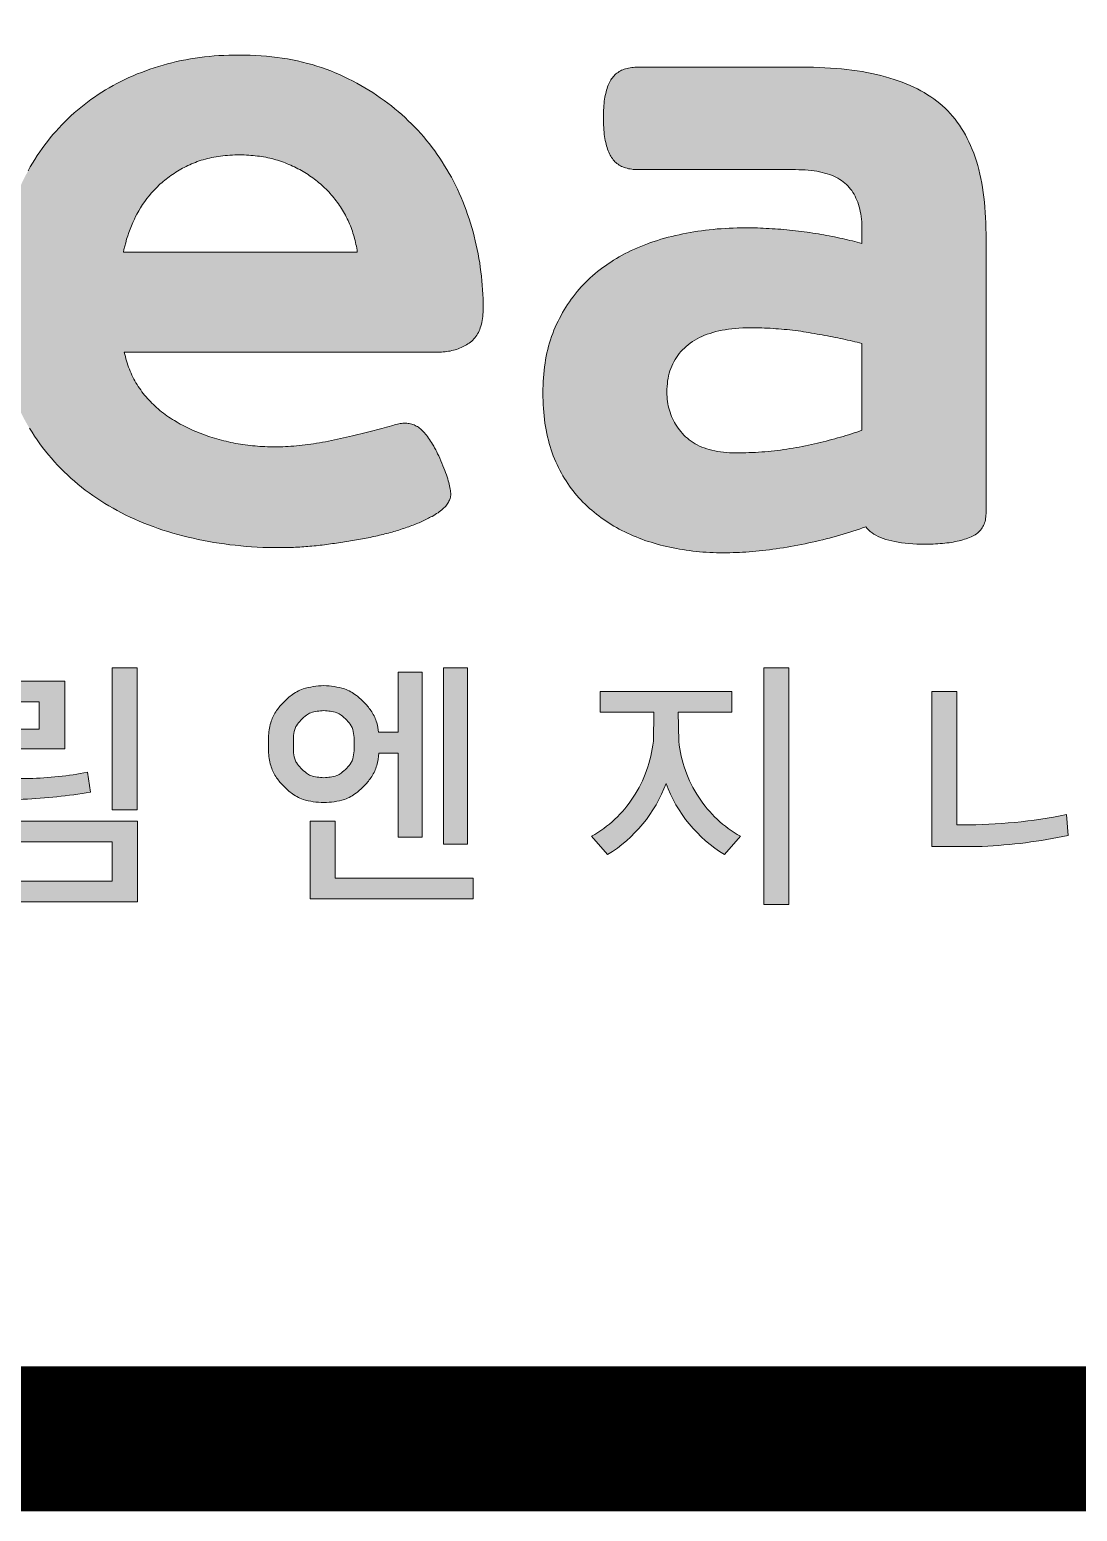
# Model space of a CAD drawing. Header units: millimetres. Extents: x 10297564 to 11610295, y -9287743 to -8409454.
# Drawn here: x 10618156 to 10621056, y -8955588 to -8951489 of the extents above; entities that cross this region are included whole.
import ezdxf

# ---------------------------------------------------------------- set-up
doc = ezdxf.new("R2010")
doc.units = ezdxf.units.MM
doc.header["$LTSCALE"] = 100
doc.layers.add('_도곽_마크', color=7, linetype='Continuous')
doc.layers.add('BOX', color=7, linetype='Continuous')
doc.layers.add('TITLE', color=7, linetype='Continuous', lineweight=0)

# ---------------------------------------------------------------- blocks, each defined once
blk = doc.blocks.new('DREAM_CI')
at = {"linetype": 'ByBlock', "true_color": 0x122a88}
h = blk.add_hatch(color=166, dxfattribs=at)
h.paths.add_polyline_path([(68.225, -6.115), (68.167, -6.134), (68.109, -6.153), (68.052, -6.173), (67.995, -6.195), (67.939, -6.217), (67.883, -6.241), (67.829, -6.265), (67.775, -6.29), (67.721, -6.316), (67.669, -6.343), (67.617, -6.371), (67.566, -6.4), (67.516, -6.43), (67.466, -6.461), (67.418, -6.492), (67.37, -6.524), (67.322, -6.558), (67.276, -6.592), (67.23, -6.627), (67.185, -6.663), (67.141, -6.7), (67.098, -6.737), (67.055, -6.776), (67.013, -6.815), (66.972, -6.856), (66.931, -6.897), (66.892, -6.939), (66.853, -6.982), (66.815, -7.026), (66.778, -7.07), (66.742, -7.116), (66.706, -7.162), (66.672, -7.209), (66.638, -7.257), (66.605, -7.306), (66.573, -7.356), (66.542, -7.406), (66.512, -7.457), (66.483, -7.51), (66.454, -7.563), (66.427, -7.617), (66.4, -7.671), (66.374, -7.727), (66.349, -7.783), (66.325, -7.841), (66.302, -7.899), (66.279, -7.958), (66.258, -8.017), (66.238, -8.077), (66.219, -8.138), (66.201, -8.199), (66.184, -8.261), (66.168, -8.324), (66.153, -8.387), (66.14, -8.451), (66.127, -8.515), (66.116, -8.58), (66.106, -8.646), (66.096, -8.712), (66.088, -8.779), (66.081, -8.847), (66.075, -8.915), (66.07, -8.984), (66.066, -9.053), (66.064, -9.124), (66.062, -9.194), (66.062, -9.266), (66.062, -9.34), (66.064, -9.414), (66.067, -9.487), (66.072, -9.56), (66.078, -9.631), (66.085, -9.702), (66.094, -9.771), (66.104, -9.84), (66.115, -9.908), (66.127, -9.976), (66.141, -10.042), (66.156, -10.108), (66.173, -10.173), (66.19, -10.237), (66.209, -10.3), (66.23, -10.363), (66.252, -10.424), (66.275, -10.485), (66.299, -10.545), (66.325, -10.604), (66.352, -10.663), (66.38, -10.72), (66.409, -10.777), (66.439, -10.833), (66.47, -10.888), (66.502, -10.942), (66.536, -10.995), (66.569, -11.047), (66.604, -11.098), (66.64, -11.149), (66.677, -11.198), (66.715, -11.247), (66.754, -11.295), (66.794, -11.342), (66.835, -11.388), (66.877, -11.434), (66.919, -11.478), (66.963, -11.522), (67.008, -11.565), (67.053, -11.607), (67.1, -11.648), (67.148, -11.688), (67.196, -11.727), (67.246, -11.766), (67.296, -11.803), (67.347, -11.84), (67.399, -11.875), (67.452, -11.91), (67.506, -11.944), (67.56, -11.977), (67.616, -12.008), (67.672, -12.039), (67.729, -12.069), (67.787, -12.099), (67.846, -12.127), (67.906, -12.154), (67.966, -12.181), (68.028, -12.206), (68.09, -12.23), (68.153, -12.254), (68.217, -12.277), (68.282, -12.299), (68.348, -12.319), (68.414, -12.339), (68.481, -12.358), (68.549, -12.376), (68.617, -12.393), (68.685, -12.409), (68.754, -12.424), (68.823, -12.438), (68.893, -12.452), (68.963, -12.464), (69.033, -12.475), (69.104, -12.485), (69.176, -12.495), (69.248, -12.503), (69.32, -12.51), (69.393, -12.517), (69.466, -12.522), (69.54, -12.526), (69.614, -12.53), (69.689, -12.532), (69.764, -12.534), (69.839, -12.534), (69.866, -12.534), (69.892, -12.534), (69.919, -12.534), (69.946, -12.533), (69.972, -12.532), (69.999, -12.531), (70.026, -12.53), (70.053, -12.529), (70.08, -12.528), (70.107, -12.526), (70.134, -12.524), (70.161, -12.523), (70.188, -12.521), (70.216, -12.518), (70.243, -12.516), (70.271, -12.514), (70.298, -12.511), (70.326, -12.508), (70.353, -12.505), (70.381, -12.502), (70.409, -12.499), (70.436, -12.496), (70.464, -12.492), (70.491, -12.489), (70.518, -12.485), (70.546, -12.481), (70.573, -12.478), (70.6, -12.474), (70.627, -12.47), (70.654, -12.466), (70.681, -12.462), (70.707, -12.458), (70.734, -12.453), (70.761, -12.449), (70.787, -12.445), (70.814, -12.44), (70.84, -12.436), (70.866, -12.431), (70.892, -12.427), (70.918, -12.422), (70.944, -12.417), (70.97, -12.412), (70.996, -12.407), (71.022, -12.402), (71.047, -12.397), (71.073, -12.392), (71.098, -12.386), (71.123, -12.381), (71.147, -12.375), (71.172, -12.369), (71.196, -12.363), (71.22, -12.357), (71.244, -12.351), (71.268, -12.345), (71.292, -12.339), (71.315, -12.332), (71.339, -12.326), (71.362, -12.319), (71.385, -12.313), (71.408, -12.306), (71.43, -12.299), (71.453, -12.292), (71.475, -12.285), (71.498, -12.278), (71.519, -12.27), (71.541, -12.263), (71.562, -12.255), (71.583, -12.248), (71.603, -12.24), (71.623, -12.233), (71.643, -12.225), (71.663, -12.217), (71.682, -12.209), (71.701, -12.201), (71.72, -12.193), (71.738, -12.185), (71.756, -12.176), (71.774, -12.168), (71.791, -12.16), (71.808, -12.151), (71.825, -12.143), (71.841, -12.134), (71.858, -12.125), (71.873, -12.117), (71.895, -12.104), (71.915, -12.092), (71.934, -12.08), (71.953, -12.068), (71.97, -12.055), (71.986, -12.043), (72.002, -12.03), (72.017, -12.018), (72.03, -12.005), (72.043, -11.993), (72.055, -11.98), (72.065, -11.967), (72.075, -11.954), (72.084, -11.942), (72.092, -11.929), (72.099, -11.916), (72.105, -11.903), (72.11, -11.89), (72.115, -11.877), (72.118, -11.863), (72.12, -11.85), (72.122, -11.836), (72.122, -11.822), (72.122, -11.806), (72.121, -11.789), (72.119, -11.771), (72.116, -11.752), (72.112, -11.732), (72.108, -11.71), (72.103, -11.688), (72.097, -11.665), (72.09, -11.641), (72.082, -11.616), (72.073, -11.589), (72.064, -11.562), (72.054, -11.533), (72.043, -11.504), (72.031, -11.473), (72.018, -11.442), (72.004, -11.409), (71.99, -11.375), (71.975, -11.341), (71.962, -11.311), (71.948, -11.283), (71.935, -11.256), (71.922, -11.229), (71.908, -11.204), (71.895, -11.179), (71.881, -11.156), (71.868, -11.133), (71.854, -11.112), (71.841, -11.091), (71.827, -11.072), (71.814, -11.053), (71.8, -11.035), (71.787, -11.019), (71.773, -11.003), (71.759, -10.988), (71.746, -10.974), (71.732, -10.962), (71.718, -10.95), (71.704, -10.939), (71.691, -10.929), (71.677, -10.92), (71.662, -10.912), (71.648, -10.905), (71.633, -10.898), (71.617, -10.893), (71.602, -10.888), (71.586, -10.884), (71.57, -10.88), (71.553, -10.878), (71.536, -10.876), (71.519, -10.875), (71.502, -10.875), (71.484, -10.876), (71.466, -10.878), (71.447, -10.88), (71.429, -10.883), (71.41, -10.887), (71.39, -10.892), (71.371, -10.898), (71.351, -10.904), (71.325, -10.913), (71.186, -10.951), (71.049, -10.986), (70.905, -11.022), (70.772, -11.053), (70.581, -11.095), (70.43, -11.126), (70.273, -11.152), (70.12, -11.171), (69.972, -11.184), (69.829, -11.19), (69.692, -11.189), (69.56, -11.182), (69.429, -11.17), (69.3, -11.152), (69.172, -11.128), (69.047, -11.098), (68.925, -11.062), (68.806, -11.021), (68.692, -10.974), (68.567, -10.915), (68.431, -10.839), (68.31, -10.759), (68.197, -10.667), (68.094, -10.566), (67.999, -10.453), (67.92, -10.336), (67.854, -10.209), (67.803, -10.072), (67.766, -9.926), (71.95, -9.926), (71.975, -9.926), (71.999, -9.925), (72.023, -9.924), (72.047, -9.922), (72.07, -9.919), (72.093, -9.915), (72.116, -9.912), (72.138, -9.907), (72.159, -9.902), (72.18, -9.896), (72.201, -9.89), (72.221, -9.883), (72.241, -9.875), (72.261, -9.867), (72.28, -9.858), (72.299, -9.849), (72.317, -9.839), (72.335, -9.829), (72.352, -9.817), (72.369, -9.806), (72.386, -9.793), (72.402, -9.78), (72.417, -9.766), (72.431, -9.751), (72.444, -9.736), (72.457, -9.719), (72.469, -9.702), (72.48, -9.683), (72.491, -9.664), (72.5, -9.644), (72.509, -9.623), (72.517, -9.601), (72.524, -9.579), (72.531, -9.555), (72.537, -9.531), (72.542, -9.505), (72.546, -9.479), (72.549, -9.452), (72.552, -9.424), (72.554, -9.395), (72.555, -9.366), (72.555, -9.335), (72.555, -9.275), (72.554, -9.214), (72.551, -9.154), (72.548, -9.094), (72.544, -9.034), (72.539, -8.974), (72.532, -8.914), (72.525, -8.854), (72.517, -8.794), (72.509, -8.735), (72.499, -8.676), (72.488, -8.616), (72.476, -8.557), (72.463, -8.498), (72.45, -8.44), (72.435, -8.381), (72.42, -8.322), (72.403, -8.264), (72.386, -8.206), (72.367, -8.148), (72.348, -8.09), (72.327, -8.032), (72.306, -7.975), (72.284, -7.919), (72.261, -7.863), (72.237, -7.808), (72.212, -7.753), (72.185, -7.699), (72.159, -7.646), (72.131, -7.594), (72.102, -7.542), (72.072, -7.49), (72.041, -7.44), (72.01, -7.39), (71.977, -7.34), (71.943, -7.291), (71.909, -7.243), (71.873, -7.196), (71.837, -7.149), (71.8, -7.103), (71.762, -7.057), (71.722, -7.012), (71.682, -6.968), (71.641, -6.924), (71.599, -6.882), (71.556, -6.84), (71.513, -6.799), (71.468, -6.759), (71.423, -6.719), (71.377, -6.681), (71.33, -6.643), (71.282, -6.606), (71.233, -6.57), (71.183, -6.535), (71.133, -6.5), (71.082, -6.466), (71.029, -6.434), (70.976, -6.402), (70.923, -6.37), (70.868, -6.34), (70.812, -6.31), (70.756, -6.281), (70.699, -6.253), (70.64, -6.226), (70.581, -6.201), (70.521, -6.176), (70.461, -6.153), (70.399, -6.132), (70.336, -6.111), (70.273, -6.092), (70.209, -6.075), (70.144, -6.058), (70.078, -6.043), (70.011, -6.029), (69.943, -6.017), (69.875, -6.006), (69.806, -5.996), (69.735, -5.987), (69.664, -5.98), (69.592, -5.974), (69.519, -5.97), (69.446, -5.966), (69.371, -5.964), (69.296, -5.964), (69.229, -5.964), (69.162, -5.966), (69.096, -5.969), (69.03, -5.972), (68.965, -5.977), (68.901, -5.983), (68.837, -5.99), (68.773, -5.997), (68.71, -6.006), (68.648, -6.016), (68.586, -6.027), (68.525, -6.039), (68.464, -6.052), (68.403, -6.067), (68.343, -6.082), (68.284, -6.098)])
h.paths.add_polyline_path([(67.784, -8.467), (67.827, -8.331), (67.881, -8.196), (67.939, -8.076), (68.009, -7.958), (68.097, -7.839), (68.192, -7.736), (68.285, -7.649), (68.387, -7.57), (68.497, -7.5), (68.614, -7.438), (68.742, -7.384), (68.875, -7.343), (69.006, -7.318), (69.128, -7.303), (69.258, -7.296), (69.399, -7.297), (69.543, -7.309), (69.681, -7.333), (69.814, -7.367), (69.939, -7.412), (70.061, -7.468), (70.176, -7.531), (70.283, -7.602), (70.385, -7.683), (70.478, -7.77), (70.562, -7.866), (70.638, -7.968), (70.707, -8.079), (70.764, -8.193), (70.811, -8.313), (70.847, -8.438), (70.878, -8.594), (67.753, -8.594)], flags=16)
h = blk.add_hatch(color=166, dxfattribs=at)
h.paths.add_polyline_path([(77.61, -8.478), (77.579, -8.469), (77.547, -8.46), (77.515, -8.452), (77.482, -8.444), (77.449, -8.436), (77.416, -8.428), (77.383, -8.42), (77.349, -8.412), (77.315, -8.405), (77.28, -8.397), (77.245, -8.39), (77.21, -8.383), (77.174, -8.377), (77.138, -8.37), (77.102, -8.363), (77.065, -8.357), (77.028, -8.351), (76.991, -8.345), (76.954, -8.339), (76.916, -8.333), (76.878, -8.328), (76.839, -8.322), (76.8, -8.317), (76.762, -8.312), (76.723, -8.307), (76.684, -8.303), (76.645, -8.299), (76.606, -8.295), (76.567, -8.292), (76.528, -8.288), (76.489, -8.285), (76.45, -8.282), (76.411, -8.28), (76.372, -8.278), (76.332, -8.276), (76.293, -8.274), (76.254, -8.272), (76.214, -8.271), (76.175, -8.27), (76.135, -8.27), (76.095, -8.269), (76.056, -8.269), (76.001, -8.269), (75.946, -8.27), (75.891, -8.272), (75.837, -8.274), (75.784, -8.277), (75.731, -8.28), (75.678, -8.284), (75.625, -8.289), (75.573, -8.295), (75.521, -8.301), (75.47, -8.307), (75.419, -8.314), (75.368, -8.322), (75.318, -8.331), (75.268, -8.34), (75.218, -8.35), (75.169, -8.36), (75.12, -8.371), (75.071, -8.383), (75.023, -8.395), (74.975, -8.408), (74.928, -8.422), (74.882, -8.436), (74.836, -8.451), (74.79, -8.466), (74.746, -8.482), (74.702, -8.499), (74.658, -8.517), (74.615, -8.535), (74.573, -8.553), (74.532, -8.572), (74.491, -8.592), (74.451, -8.613), (74.411, -8.634), (74.372, -8.656), (74.333, -8.678), (74.296, -8.701), (74.259, -8.725), (74.222, -8.749), (74.186, -8.774), (74.151, -8.8), (74.116, -8.826), (74.082, -8.852), (74.049, -8.88), (74.016, -8.908), (73.985, -8.936), (73.954, -8.965), (73.923, -8.995), (73.894, -9.026), (73.865, -9.057), (73.836, -9.088), (73.809, -9.12), (73.782, -9.153), (73.756, -9.187), (73.731, -9.221), (73.706, -9.255), (73.682, -9.291), (73.659, -9.327), (73.637, -9.363), (73.615, -9.4), (73.594, -9.438), (73.573, -9.476), (73.554, -9.515), (73.535, -9.554), (73.517, -9.594), (73.5, -9.635), (73.484, -9.676), (73.469, -9.718), (73.455, -9.761), (73.442, -9.804), (73.429, -9.848), (73.418, -9.892), (73.407, -9.937), (73.398, -9.982), (73.389, -10.028), (73.381, -10.075), (73.375, -10.123), (73.369, -10.171), (73.364, -10.219), (73.36, -10.268), (73.356, -10.318), (73.354, -10.369), (73.353, -10.42), (73.352, -10.471), (73.353, -10.524), (73.354, -10.576), (73.356, -10.627), (73.359, -10.677), (73.363, -10.727), (73.368, -10.776), (73.373, -10.824), (73.38, -10.872), (73.387, -10.919), (73.395, -10.965), (73.404, -11.011), (73.414, -11.056), (73.425, -11.1), (73.436, -11.143), (73.449, -11.186), (73.462, -11.228), (73.476, -11.269), (73.491, -11.31), (73.507, -11.35), (73.524, -11.389), (73.541, -11.427), (73.56, -11.465), (73.579, -11.502), (73.599, -11.539), (73.619, -11.575), (73.64, -11.61), (73.662, -11.644), (73.684, -11.678), (73.707, -11.712), (73.731, -11.744), (73.755, -11.776), (73.78, -11.808), (73.806, -11.839), (73.832, -11.869), (73.859, -11.898), (73.887, -11.927), (73.915, -11.955), (73.944, -11.983), (73.973, -12.01), (74.004, -12.036), (74.035, -12.062), (74.066, -12.087), (74.098, -12.112), (74.131, -12.136), (74.164, -12.159), (74.197, -12.182), (74.231, -12.204), (74.265, -12.226), (74.3, -12.247), (74.335, -12.267), (74.371, -12.287), (74.407, -12.306), (74.444, -12.324), (74.481, -12.342), (74.519, -12.359), (74.557, -12.376), (74.596, -12.392), (74.635, -12.407), (74.674, -12.422), (74.714, -12.437), (74.755, -12.45), (74.795, -12.463), (74.837, -12.476), (74.878, -12.488), (74.92, -12.499), (74.962, -12.51), (75.005, -12.52), (75.048, -12.529), (75.09, -12.538), (75.134, -12.546), (75.177, -12.554), (75.221, -12.561), (75.265, -12.568), (75.309, -12.574), (75.353, -12.58), (75.398, -12.584), (75.443, -12.589), (75.488, -12.593), (75.533, -12.596), (75.579, -12.598), (75.625, -12.6), (75.671, -12.602), (75.718, -12.603), (75.765, -12.603), (75.806, -12.603), (75.847, -12.602), (75.889, -12.601), (75.932, -12.599), (75.974, -12.598), (76.017, -12.595), (76.061, -12.593), (76.105, -12.589), (76.149, -12.586), (76.193, -12.582), (76.238, -12.577), (76.283, -12.573), (76.329, -12.567), (76.375, -12.562), (76.421, -12.556), (76.467, -12.549), (76.514, -12.542), (76.562, -12.535), (76.61, -12.527), (76.658, -12.519), (76.706, -12.51), (76.755, -12.501), (76.803, -12.492), (76.851, -12.482), (76.899, -12.472), (76.946, -12.462), (76.993, -12.452), (77.04, -12.441), (77.086, -12.43), (77.132, -12.418), (77.178, -12.406), (77.223, -12.394), (77.269, -12.382), (77.313, -12.369), (77.358, -12.356), (77.402, -12.343), (77.446, -12.329), (77.489, -12.315), (77.532, -12.301), (77.575, -12.286), (77.618, -12.271), (77.66, -12.256), (77.678, -12.277), (77.698, -12.298), (77.72, -12.317), (77.744, -12.336), (77.77, -12.353), (77.797, -12.369), (77.827, -12.385), (77.859, -12.399), (77.893, -12.412), (77.929, -12.424), (77.967, -12.435), (78.007, -12.445), (78.049, -12.454), (78.093, -12.462), (78.139, -12.469), (78.187, -12.475), (78.237, -12.479), (78.289, -12.483), (78.343, -12.486), (78.399, -12.487), (78.457, -12.488), (78.491, -12.488), (78.525, -12.487), (78.558, -12.486), (78.591, -12.485), (78.623, -12.483), (78.654, -12.481), (78.685, -12.478), (78.715, -12.475), (78.744, -12.472), (78.772, -12.468), (78.8, -12.464), (78.828, -12.459), (78.854, -12.454), (78.88, -12.449), (78.906, -12.443), (78.93, -12.437), (78.955, -12.43), (78.978, -12.423), (79.001, -12.416), (79.023, -12.408), (79.044, -12.4), (79.065, -12.392), (79.084, -12.382), (79.103, -12.372), (79.12, -12.362), (79.137, -12.351), (79.152, -12.339), (79.167, -12.326), (79.18, -12.313), (79.193, -12.299), (79.204, -12.285), (79.215, -12.269), (79.224, -12.254), (79.233, -12.237), (79.24, -12.22), (79.247, -12.202), (79.252, -12.184), (79.257, -12.164), (79.26, -12.145), (79.263, -12.124), (79.264, -12.103), (79.265, -12.081), (79.265, -8.351), (79.264, -8.277), (79.263, -8.204), (79.26, -8.133), (79.256, -8.063), (79.251, -7.994), (79.244, -7.927), (79.237, -7.861), (79.229, -7.796), (79.219, -7.733), (79.208, -7.671), (79.196, -7.61), (79.183, -7.551), (79.169, -7.493), (79.154, -7.436), (79.137, -7.381), (79.12, -7.327), (79.101, -7.274), (79.081, -7.223), (79.06, -7.172), (79.038, -7.124), (79.015, -7.076), (78.99, -7.03), (78.965, -6.985), (78.938, -6.942), (78.91, -6.9), (78.882, -6.859), (78.852, -6.819), (78.82, -6.781), (78.788, -6.744), (78.755, -6.709), (78.72, -6.675), (78.684, -6.642), (78.647, -6.61), (78.609, -6.579), (78.569, -6.549), (78.528, -6.521), (78.485, -6.493), (78.441, -6.466), (78.395, -6.44), (78.349, -6.416), (78.3, -6.392), (78.251, -6.369), (78.199, -6.348), (78.147, -6.327), (78.093, -6.307), (78.038, -6.289), (77.981, -6.271), (77.923, -6.254), (77.863, -6.239), (77.802, -6.224), (77.74, -6.21), (77.676, -6.198), (77.611, -6.186), (77.544, -6.176), (77.476, -6.166), (77.407, -6.158), (77.336, -6.15), (77.264, -6.143), (77.19, -6.138), (77.115, -6.133), (77.039, -6.13), (76.961, -6.127), (76.882, -6.126), (76.801, -6.125), (74.628, -6.125), (74.604, -6.126), (74.581, -6.127), (74.559, -6.129), (74.537, -6.131), (74.516, -6.134), (74.495, -6.138), (74.476, -6.143), (74.456, -6.148), (74.438, -6.154), (74.42, -6.161), (74.403, -6.168), (74.387, -6.176), (74.371, -6.185), (74.356, -6.195), (74.341, -6.205), (74.327, -6.216), (74.314, -6.228), (74.302, -6.24), (74.29, -6.253), (74.279, -6.267), (74.268, -6.282), (74.258, -6.297), (74.249, -6.313), (74.24, -6.331), (74.231, -6.349), (74.223, -6.368), (74.215, -6.388), (74.208, -6.409), (74.202, -6.431), (74.196, -6.453), (74.19, -6.477), (74.185, -6.502), (74.18, -6.527), (74.176, -6.554), (74.172, -6.581), (74.169, -6.609), (74.166, -6.638), (74.164, -6.669), (74.163, -6.7), (74.161, -6.731), (74.161, -6.764), (74.16, -6.798), (74.161, -6.833), (74.161, -6.867), (74.163, -6.9), (74.164, -6.932), (74.166, -6.963), (74.169, -6.993), (74.172, -7.022), (74.176, -7.05), (74.18, -7.077), (74.185, -7.103), (74.19, -7.129), (74.196, -7.153), (74.202, -7.177), (74.208, -7.199), (74.215, -7.221), (74.223, -7.242), (74.231, -7.261), (74.24, -7.28), (74.249, -7.298), (74.258, -7.315), (74.268, -7.331), (74.279, -7.346), (74.29, -7.36), (74.302, -7.374), (74.314, -7.387), (74.327, -7.399), (74.341, -7.41), (74.356, -7.421), (74.371, -7.431), (74.387, -7.44), (74.403, -7.449), (74.42, -7.456), (74.438, -7.463), (74.456, -7.47), (74.476, -7.475), (74.495, -7.48), (74.516, -7.484), (74.537, -7.487), (74.559, -7.49), (74.581, -7.492), (74.604, -7.493), (74.628, -7.493), (76.802, -7.493), (76.955, -7.505), (77.098, -7.532), (77.237, -7.578), (77.363, -7.652), (77.46, -7.748), (77.526, -7.857), (77.569, -7.97), (77.598, -8.099), (77.609, -8.226), (77.61, -8.304)])
h.paths.add_polyline_path([(76.965, -9.677), (77.098, -9.7), (77.236, -9.727), (77.37, -9.755), (77.5, -9.784), (77.61, -9.81), (77.61, -10.97), (77.487, -11.011), (77.341, -11.056), (77.19, -11.097), (77.054, -11.131), (76.936, -11.158), (76.781, -11.191), (76.65, -11.214), (76.525, -11.232), (76.399, -11.247), (76.273, -11.258), (76.145, -11.266), (75.983, -11.271), (75.82, -11.269), (75.661, -11.25), (75.52, -11.213), (75.396, -11.159), (75.29, -11.088), (75.202, -11.001), (75.12, -10.891), (75.055, -10.759), (75.021, -10.63), (75.006, -10.507), (75.009, -10.364), (75.032, -10.224), (75.076, -10.097), (75.14, -9.984), (75.225, -9.883), (75.33, -9.795), (75.456, -9.723), (75.582, -9.675), (75.7, -9.642), (75.829, -9.619), (75.968, -9.605), (76.1, -9.601), (76.253, -9.603), (76.405, -9.609), (76.555, -9.62), (76.703, -9.636), (76.83, -9.654)], flags=16)
h = blk.add_hatch(color=256)
h.dxf.hatch_style = 1
h.paths.add_polyline_path([(67.94, -14.135), (67.605, -14.135), (67.605, -16.032), (67.94, -16.032)])
h = blk.add_hatch(color=256)
h.dxf.hatch_style = 1
h.paths.add_polyline_path([(71.068, -14.723, 0.040256), (70.976, -14.607, 0.034774), (70.863, -14.504, 0.081326), (70.705, -14.419, 0.065512), (70.428, -14.374, 0.065512), (70.152, -14.419, 0.081326), (69.994, -14.504, 0.034774), (69.88, -14.607, 0.040256), (69.788, -14.723, 0.083559), (69.721, -14.87, 0.066338), (69.692, -15.063), (69.692, -15.155), (69.692, -15.247, 0.066338), (69.721, -15.44, 0.083559), (69.788, -15.587, 0.040256), (69.88, -15.703, 0.034774), (69.994, -15.805, 0.081326), (70.152, -15.891, 0.065512), (70.428, -15.935, 0.065512), (70.705, -15.891, 0.081326), (70.863, -15.805, 0.034774), (70.976, -15.703, 0.040256), (71.068, -15.587, 0.083559), (71.135, -15.44, 0.057036), (71.164, -15.274), (71.423, -15.274), (71.423, -16.397), (71.743, -16.397), (71.743, -14.193), (71.423, -14.193), (71.423, -14.995), (71.16, -14.995, 0.043395), (71.135, -14.87, 0.083559)])
h.paths.add_polyline_path([(70.815, -14.959, -0.067219), (70.832, -15.066), (70.832, -15.155), (70.832, -15.243, -0.067219), (70.815, -15.351, -0.089662), (70.792, -15.401, -0.039654), (70.735, -15.474, -0.033329), (70.659, -15.542, -0.073129), (70.602, -15.574, -0.059607), (70.428, -15.602, -0.059607), (70.255, -15.574, -0.073129), (70.198, -15.542, -0.033329), (70.122, -15.474, -0.039654), (70.065, -15.401, -0.089662), (70.042, -15.351, -0.067219), (70.025, -15.243), (70.025, -15.155), (70.025, -15.066, -0.067219), (70.042, -14.959, -0.089662), (70.065, -14.909, -0.039654), (70.122, -14.836, -0.033329), (70.198, -14.767, -0.073129), (70.255, -14.736, -0.059607), (70.428, -14.708, -0.059607), (70.602, -14.736, -0.073129), (70.659, -14.767, -0.033329), (70.735, -14.836, -0.039654), (70.792, -14.909, -0.089662)], flags=16)
h = blk.add_hatch(color=256)
h.dxf.hatch_style = 1
h.paths.add_polyline_path([(72.348, -14.135), (72.028, -14.135), (72.028, -16.491), (72.348, -16.491)])
h = blk.add_hatch(color=256)
h.dxf.hatch_style = 1
h.paths.add_polyline_path([(76.636, -14.135), (76.3, -14.135), (76.3, -17.294), (76.636, -17.294)])
h = blk.add_hatch(color=256)
h.dxf.hatch_style = 1
h.paths.add_polyline_path([(66.971, -14.315), (65.499, -14.315), (65.499, -14.591), (66.631, -14.591), (66.631, -14.957), (65.499, -14.957), (65.499, -15.897), (66.419, -15.89, 0.029843), (67.314, -15.796), (67.276, -15.53, -0.040512), (66.498, -15.614), (65.839, -15.614), (65.839, -15.219), (66.971, -15.219)])
h = blk.add_hatch(color=256)
h.dxf.hatch_style = 1
h.paths.add_polyline_path([(75.873, -14.451), (74.117, -14.451), (74.117, -14.73), (74.832, -14.73), (74.826, -15.117, -0.119556), (74.558, -15.864, -0.121887), (74.003, -16.382), (74.215, -16.628, 0.167808), (74.995, -15.679, 0.167808), (75.775, -16.628), (75.987, -16.382, -0.121887), (75.432, -15.864, -0.119556), (75.164, -15.117), (75.158, -14.73), (75.873, -14.73)])
h = blk.add_hatch(color=256)
h.dxf.hatch_style = 1
h.paths.add_polyline_path([(78.877, -14.453), (78.541, -14.453), (78.541, -16.518), (79.216, -16.518, 0.042033), (80.362, -16.372), (80.338, -16.095, -0.050268), (78.954, -16.232), (78.877, -16.232)])
h = blk.add_hatch(color=256)
h.dxf.hatch_style = 1
h.paths.add_polyline_path([(67.941, -16.18), (65.838, -16.18), (65.838, -17.259), (67.941, -17.259)])
h.paths.add_polyline_path([(67.605, -16.456), (67.605, -16.983), (66.174, -16.983), (66.174, -16.456)], flags=16)
h = blk.add_hatch(color=256)
h.dxf.hatch_style = 1
h.paths.add_polyline_path([(70.582, -16.18), (70.246, -16.18), (70.246, -17.219), (72.424, -17.219), (72.424, -16.942), (70.582, -16.942)])
blk.add_line((70.246, -16.942), (70.246, -17.219))
at = {"color": 166, "linetype": 'ByBlock', "true_color": 0x122a88}
blk.add_lwpolyline([(66.502, -10.942), (66.536, -10.995), (66.569, -11.047), (66.604, -11.098), (66.64, -11.149), (66.677, -11.198), (66.715, -11.247), (66.754, -11.295), (66.794, -11.342), (66.835, -11.388), (66.877, -11.434), (66.919, -11.478), (66.963, -11.522), (67.008, -11.565), (67.053, -11.607), (67.1, -11.648), (67.148, -11.688), (67.196, -11.727), (67.246, -11.766), (67.296, -11.803), (67.347, -11.84), (67.399, -11.875), (67.452, -11.91), (67.506, -11.944), (67.56, -11.977), (67.616, -12.008), (67.672, -12.039), (67.729, -12.069), (67.787, -12.099), (67.846, -12.127), (67.906, -12.154), (67.966, -12.181), (68.028, -12.206), (68.09, -12.23), (68.153, -12.254), (68.217, -12.277), (68.282, -12.299), (68.348, -12.319), (68.414, -12.339), (68.481, -12.358), (68.549, -12.376), (68.617, -12.393), (68.685, -12.409), (68.754, -12.424), (68.823, -12.438), (68.893, -12.452), (68.963, -12.464), (69.033, -12.475), (69.104, -12.485), (69.176, -12.495), (69.248, -12.503), (69.32, -12.51), (69.393, -12.517), (69.466, -12.522), (69.54, -12.526), (69.614, -12.53), (69.689, -12.532), (69.764, -12.534), (69.839, -12.534), (69.866, -12.534), (69.892, -12.534), (69.919, -12.534), (69.946, -12.533), (69.972, -12.532), (69.999, -12.531), (70.026, -12.53), (70.053, -12.529), (70.08, -12.528), (70.107, -12.526), (70.134, -12.524), (70.161, -12.523), (70.188, -12.521), (70.216, -12.518), (70.243, -12.516), (70.271, -12.514), (70.298, -12.511), (70.326, -12.508), (70.353, -12.505), (70.381, -12.502), (70.409, -12.499), (70.436, -12.496), (70.464, -12.492), (70.491, -12.489), (70.518, -12.485), (70.546, -12.481), (70.573, -12.478), (70.6, -12.474), (70.627, -12.47), (70.654, -12.466), (70.681, -12.462), (70.707, -12.458), (70.734, -12.453), (70.761, -12.449), (70.787, -12.445), (70.814, -12.44), (70.84, -12.436), (70.866, -12.431), (70.892, -12.427), (70.918, -12.422), (70.944, -12.417), (70.97, -12.412), (70.996, -12.407), (71.022, -12.402), (71.047, -12.397), (71.073, -12.392), (71.098, -12.386), (71.123, -12.381), (71.147, -12.375), (71.172, -12.369), (71.196, -12.363), (71.22, -12.357), (71.244, -12.351), (71.268, -12.345), (71.292, -12.339), (71.315, -12.332), (71.339, -12.326), (71.362, -12.319), (71.385, -12.313), (71.408, -12.306), (71.43, -12.299), (71.453, -12.292), (71.475, -12.285), (71.498, -12.278), (71.519, -12.27), (71.541, -12.263), (71.562, -12.255), (71.583, -12.248), (71.603, -12.24), (71.623, -12.233), (71.643, -12.225), (71.663, -12.217), (71.682, -12.209), (71.701, -12.201), (71.72, -12.193), (71.738, -12.185), (71.756, -12.176), (71.774, -12.168), (71.791, -12.16), (71.808, -12.151), (71.825, -12.143), (71.841, -12.134), (71.858, -12.125), (71.873, -12.117), (71.895, -12.104), (71.915, -12.092), (71.934, -12.08), (71.953, -12.068), (71.97, -12.055), (71.986, -12.043), (72.002, -12.03), (72.017, -12.018), (72.03, -12.005), (72.043, -11.993), (72.055, -11.98), (72.065, -11.967), (72.075, -11.954), (72.084, -11.942), (72.092, -11.929), (72.099, -11.916), (72.105, -11.903), (72.11, -11.89), (72.115, -11.877), (72.118, -11.863), (72.12, -11.85), (72.122, -11.836), (72.122, -11.822), (72.122, -11.806), (72.121, -11.789), (72.119, -11.771), (72.116, -11.752), (72.112, -11.732), (72.108, -11.71), (72.103, -11.688), (72.097, -11.665), (72.09, -11.641), (72.082, -11.616), (72.073, -11.589), (72.064, -11.562), (72.054, -11.533), (72.043, -11.504), (72.031, -11.473), (72.018, -11.442), (72.004, -11.409), (71.99, -11.375), (71.975, -11.341), (71.962, -11.311), (71.948, -11.283), (71.935, -11.256), (71.922, -11.229), (71.908, -11.204), (71.895, -11.179), (71.881, -11.156), (71.868, -11.133), (71.854, -11.112), (71.841, -11.091), (71.827, -11.072), (71.814, -11.053), (71.8, -11.035), (71.787, -11.019), (71.773, -11.003), (71.759, -10.988), (71.746, -10.974), (71.732, -10.962), (71.718, -10.95), (71.704, -10.939), (71.691, -10.929), (71.677, -10.92), (71.662, -10.912), (71.648, -10.905), (71.633, -10.898), (71.617, -10.893), (71.602, -10.888), (71.586, -10.884), (71.57, -10.88), (71.553, -10.878), (71.536, -10.876), (71.519, -10.875), (71.502, -10.875), (71.484, -10.876), (71.466, -10.878), (71.447, -10.88), (71.429, -10.883), (71.41, -10.887), (71.39, -10.892), (71.371, -10.898), (71.351, -10.904), (71.33, -10.911), (71.299, -10.92), (71.267, -10.929), (71.234, -10.938), (71.201, -10.947), (71.168, -10.956), (71.134, -10.965), (71.1, -10.973), (71.065, -10.982), (71.03, -10.991), (70.995, -11), (70.959, -11.009), (70.922, -11.017), (70.885, -11.026), (70.848, -11.035), (70.81, -11.044), (70.771, -11.053), (70.733, -11.061), (70.693, -11.07), (70.653, -11.079), (70.613, -11.088), (70.573, -11.097), (70.532, -11.105), (70.491, -11.114), (70.451, -11.121), (70.411, -11.129), (70.371, -11.136), (70.332, -11.142), (70.293, -11.148), (70.254, -11.154), (70.216, -11.159), (70.178, -11.164), (70.14, -11.168), (70.102, -11.172), (70.065, -11.176), (70.028, -11.179), (69.991, -11.182), (69.955, -11.184), (69.918, -11.186), (69.882, -11.188), (69.847, -11.189), (69.811, -11.189), (69.776, -11.189), (69.743, -11.189), (69.709, -11.189), (69.676, -11.188), (69.643, -11.187), (69.609, -11.185), (69.576, -11.183), (69.543, -11.181), (69.511, -11.178), (69.478, -11.175), (69.445, -11.171), (69.413, -11.167), (69.38, -11.163), (69.348, -11.159), (69.316, -11.154), (69.284, -11.148), (69.252, -11.143), (69.22, -11.137), (69.188, -11.13), (69.157, -11.123), (69.125, -11.116), (69.094, -11.109), (69.063, -11.101), (69.032, -11.093), (69.001, -11.084), (68.97, -11.075), (68.94, -11.066), (68.91, -11.056), (68.88, -11.046), (68.851, -11.036), (68.822, -11.025), (68.792, -11.014), (68.764, -11.003), (68.735, -10.991), (68.706, -10.979), (68.678, -10.967), (68.65, -10.954), (68.623, -10.941), (68.595, -10.928), (68.568, -10.914), (68.541, -10.9), (68.514, -10.886), (68.472, -10.862), (68.435, -10.84), (68.409, -10.825), (68.384, -10.808), (68.36, -10.792), (68.335, -10.775), (68.312, -10.758), (68.288, -10.74), (68.265, -10.722), (68.242, -10.704), (68.22, -10.685), (68.198, -10.666), (68.177, -10.646), (68.156, -10.626), (68.135, -10.606), (68.115, -10.586), (68.095, -10.565), (68.076, -10.543), (68.057, -10.522), (68.038, -10.5), (68.02, -10.477), (68.002, -10.454), (67.985, -10.431), (67.968, -10.408), (67.952, -10.384), (67.937, -10.36), (67.922, -10.335), (67.908, -10.31), (67.894, -10.285), (67.881, -10.26), (67.868, -10.234), (67.856, -10.208), (67.845, -10.181), (67.834, -10.154), (67.823, -10.127), (67.814, -10.099), (67.805, -10.071), (67.796, -10.043), (67.788, -10.014), (67.781, -9.985), (67.774, -9.956), (67.767, -9.926), (71.95, -9.926), (71.975, -9.926), (71.999, -9.925), (72.023, -9.924), (72.047, -9.922), (72.07, -9.919), (72.093, -9.915), (72.116, -9.912), (72.138, -9.907), (72.159, -9.902), (72.18, -9.896), (72.201, -9.89), (72.221, -9.883), (72.241, -9.875), (72.261, -9.867), (72.28, -9.858), (72.299, -9.849), (72.317, -9.839), (72.335, -9.829), (72.352, -9.817), (72.369, -9.806), (72.386, -9.793), (72.402, -9.78), (72.417, -9.766), (72.431, -9.751), (72.444, -9.736), (72.457, -9.719), (72.469, -9.702), (72.48, -9.683), (72.491, -9.664), (72.5, -9.644), (72.509, -9.623), (72.517, -9.601), (72.524, -9.579), (72.531, -9.555), (72.537, -9.531), (72.542, -9.505), (72.546, -9.479), (72.549, -9.452), (72.552, -9.424), (72.554, -9.395), (72.555, -9.366), (72.555, -9.335), (72.555, -9.275), (72.554, -9.214), (72.554, -9.214), (72.551, -9.154), (72.548, -9.094), (72.544, -9.034), (72.539, -8.974), (72.532, -8.914), (72.525, -8.854), (72.517, -8.794), (72.509, -8.735), (72.499, -8.676), (72.488, -8.616), (72.476, -8.557), (72.463, -8.498), (72.45, -8.44), (72.435, -8.381), (72.42, -8.322), (72.403, -8.264), (72.386, -8.206), (72.367, -8.148), (72.348, -8.09), (72.327, -8.032), (72.306, -7.975), (72.284, -7.919), (72.261, -7.863), (72.237, -7.808), (72.212, -7.753), (72.185, -7.699), (72.159, -7.646), (72.131, -7.594), (72.102, -7.542), (72.072, -7.49), (72.041, -7.44), (72.01, -7.39), (71.977, -7.34), (71.943, -7.291), (71.909, -7.243), (71.873, -7.196), (71.837, -7.149), (71.8, -7.103), (71.762, -7.057), (71.722, -7.012), (71.682, -6.968), (71.641, -6.924), (71.599, -6.882), (71.556, -6.84), (71.513, -6.799), (71.468, -6.759), (71.423, -6.719), (71.377, -6.681), (71.33, -6.643), (71.282, -6.606), (71.233, -6.57), (71.183, -6.535), (71.133, -6.5), (71.082, -6.466), (71.029, -6.434), (70.976, -6.402), (70.923, -6.37), (70.868, -6.34), (70.812, -6.31), (70.756, -6.281), (70.699, -6.253), (70.64, -6.226), (70.581, -6.201), (70.521, -6.176), (70.461, -6.153), (70.399, -6.132), (70.336, -6.111), (70.273, -6.092), (70.209, -6.075), (70.144, -6.058), (70.078, -6.043), (70.011, -6.029), (69.943, -6.017), (69.875, -6.006), (69.806, -5.996), (69.735, -5.987), (69.664, -5.98), (69.592, -5.974), (69.519, -5.97), (69.446, -5.966), (69.371, -5.964), (69.296, -5.964), (69.229, -5.964), (69.162, -5.966), (69.096, -5.969), (69.03, -5.972), (68.965, -5.977), (68.901, -5.983), (68.837, -5.99), (68.773, -5.997), (68.71, -6.006), (68.648, -6.016), (68.586, -6.027), (68.525, -6.039), (68.464, -6.052), (68.403, -6.067), (68.343, -6.082), (68.284, -6.098), (68.225, -6.115), (68.167, -6.134), (68.109, -6.153), (68.052, -6.173), (67.995, -6.195), (67.939, -6.217), (67.883, -6.241), (67.829, -6.265), (67.775, -6.29), (67.721, -6.316), (67.669, -6.343), (67.617, -6.371), (67.566, -6.4), (67.516, -6.43), (67.466, -6.461), (67.418, -6.492), (67.37, -6.524), (67.322, -6.558), (67.276, -6.592), (67.23, -6.627), (67.185, -6.663), (67.141, -6.7), (67.098, -6.737), (67.055, -6.776), (67.013, -6.815), (66.972, -6.856), (66.931, -6.897), (66.892, -6.939), (66.853, -6.982), (66.815, -7.026), (66.778, -7.07), (66.742, -7.116), (66.706, -7.162), (66.672, -7.209), (66.638, -7.257), (66.605, -7.306), (66.573, -7.356), (66.542, -7.406), (66.512, -7.457), (66.483, -7.51)], dxfattribs=at)
for points in [[(79.265, -8.351), (79.264, -8.277), (79.263, -8.204), (79.26, -8.133), (79.256, -8.063), (79.251, -7.994), (79.244, -7.927), (79.237, -7.861), (79.229, -7.796), (79.219, -7.733), (79.208, -7.671), (79.196, -7.61), (79.183, -7.551), (79.169, -7.493), (79.154, -7.436), (79.137, -7.381), (79.12, -7.327), (79.101, -7.274), (79.081, -7.223), (79.06, -7.172), (79.038, -7.124), (79.015, -7.076), (78.99, -7.03), (78.965, -6.985), (78.938, -6.942), (78.91, -6.9), (78.882, -6.859), (78.852, -6.819), (78.82, -6.781), (78.788, -6.744), (78.755, -6.709), (78.72, -6.675), (78.684, -6.642), (78.647, -6.61), (78.609, -6.579), (78.569, -6.549), (78.528, -6.521), (78.485, -6.493), (78.441, -6.466), (78.395, -6.44), (78.349, -6.416), (78.3, -6.392), (78.251, -6.369), (78.199, -6.348), (78.147, -6.327), (78.093, -6.307), (78.038, -6.289), (77.981, -6.271), (77.923, -6.254), (77.863, -6.239), (77.802, -6.224), (77.74, -6.21), (77.676, -6.198), (77.611, -6.186), (77.544, -6.176), (77.476, -6.166), (77.407, -6.158), (77.336, -6.15), (77.264, -6.143), (77.19, -6.138), (77.115, -6.133), (77.039, -6.13), (76.961, -6.127), (76.882, -6.126), (76.801, -6.125), (74.628, -6.125), (74.604, -6.126), (74.581, -6.127), (74.559, -6.129), (74.537, -6.131), (74.516, -6.134), (74.495, -6.138), (74.476, -6.143), (74.456, -6.148), (74.438, -6.154), (74.42, -6.161), (74.403, -6.168), (74.387, -6.176), (74.371, -6.185), (74.356, -6.195), (74.341, -6.205), (74.327, -6.216), (74.314, -6.228), (74.302, -6.24), (74.29, -6.253), (74.279, -6.267), (74.268, -6.282), (74.258, -6.297), (74.249, -6.313), (74.24, -6.331), (74.231, -6.349), (74.223, -6.368), (74.215, -6.388), (74.208, -6.409), (74.202, -6.431), (74.196, -6.453), (74.19, -6.477), (74.185, -6.502), (74.18, -6.527), (74.176, -6.554), (74.172, -6.581), (74.169, -6.609), (74.166, -6.638), (74.164, -6.669), (74.163, -6.7), (74.161, -6.731), (74.161, -6.764), (74.16, -6.798), (74.161, -6.833), (74.161, -6.867), (74.163, -6.9), (74.164, -6.932), (74.166, -6.963), (74.169, -6.993), (74.172, -7.022), (74.176, -7.05), (74.18, -7.077), (74.185, -7.103), (74.19, -7.129), (74.196, -7.153), (74.202, -7.177), (74.208, -7.199), (74.215, -7.221), (74.223, -7.242), (74.231, -7.261), (74.24, -7.28), (74.249, -7.298), (74.258, -7.315), (74.268, -7.331), (74.279, -7.346), (74.29, -7.36), (74.302, -7.374), (74.314, -7.387), (74.327, -7.399), (74.341, -7.41), (74.356, -7.421), (74.371, -7.431), (74.387, -7.44), (74.403, -7.449), (74.42, -7.456), (74.438, -7.463), (74.456, -7.47), (74.476, -7.475), (74.495, -7.48), (74.516, -7.484), (74.537, -7.487), (74.559, -7.49), (74.581, -7.492), (74.604, -7.493), (74.628, -7.493), (76.725, -7.493), (76.769, -7.494), (76.812, -7.495), (76.854, -7.497), (76.894, -7.5), (76.933, -7.504), (76.971, -7.509), (77.008, -7.515), (77.044, -7.522), (77.079, -7.529), (77.112, -7.538), (77.144, -7.547), (77.175, -7.557), (77.205, -7.568), (77.234, -7.581), (77.261, -7.593), (77.288, -7.607), (77.313, -7.622), (77.337, -7.638), (77.36, -7.654), (77.381, -7.672), (77.402, -7.69), (77.421, -7.709), (77.44, -7.729), (77.457, -7.751), (77.474, -7.773), (77.489, -7.796), (77.504, -7.821), (77.518, -7.846), (77.53, -7.872), (77.542, -7.899), (77.553, -7.928), (77.563, -7.957), (77.572, -7.987), (77.58, -8.018), (77.587, -8.05), (77.593, -8.084), (77.598, -8.118), (77.603, -8.153), (77.606, -8.189), (77.608, -8.227), (77.61, -8.265), (77.61, -8.304), (77.61, -8.478), (77.579, -8.469), (77.547, -8.46), (77.515, -8.452), (77.482, -8.444), (77.449, -8.436), (77.416, -8.428), (77.383, -8.42), (77.349, -8.412), (77.315, -8.405), (77.28, -8.397), (77.245, -8.39), (77.21, -8.383), (77.174, -8.377), (77.138, -8.37), (77.102, -8.363), (77.065, -8.357), (77.028, -8.351), (76.991, -8.345), (76.954, -8.339), (76.916, -8.333), (76.878, -8.328), (76.839, -8.322), (76.8, -8.317), (76.762, -8.312), (76.723, -8.307), (76.684, -8.303), (76.645, -8.299), (76.606, -8.295), (76.567, -8.292), (76.528, -8.288), (76.489, -8.285), (76.45, -8.282), (76.411, -8.28), (76.372, -8.278), (76.332, -8.276), (76.293, -8.274), (76.254, -8.272), (76.214, -8.271), (76.175, -8.27), (76.135, -8.27), (76.095, -8.269), (76.056, -8.269), (76.001, -8.269), (75.946, -8.27), (75.891, -8.272), (75.837, -8.274), (75.784, -8.277), (75.731, -8.28), (75.678, -8.284), (75.625, -8.289), (75.573, -8.295), (75.521, -8.301), (75.47, -8.307), (75.419, -8.314), (75.368, -8.322), (75.318, -8.331), (75.268, -8.34), (75.218, -8.35), (75.169, -8.36), (75.12, -8.371), (75.071, -8.383), (75.023, -8.395), (74.975, -8.408), (74.928, -8.422), (74.882, -8.436), (74.836, -8.451), (74.79, -8.466), (74.746, -8.482), (74.702, -8.499), (74.658, -8.517), (74.615, -8.535), (74.573, -8.553), (74.532, -8.572), (74.491, -8.592), (74.451, -8.613), (74.411, -8.634), (74.372, -8.656), (74.333, -8.678), (74.296, -8.701), (74.259, -8.725), (74.222, -8.749), (74.186, -8.774), (74.151, -8.8), (74.116, -8.826), (74.082, -8.852), (74.049, -8.88), (74.016, -8.908), (73.985, -8.936), (73.954, -8.965), (73.923, -8.995), (73.894, -9.026), (73.865, -9.057), (73.836, -9.088), (73.809, -9.12), (73.782, -9.153), (73.756, -9.187), (73.731, -9.221), (73.706, -9.255), (73.682, -9.291), (73.659, -9.327), (73.637, -9.363), (73.615, -9.4), (73.594, -9.438), (73.573, -9.476), (73.554, -9.515), (73.535, -9.554), (73.517, -9.594), (73.5, -9.635), (73.484, -9.676), (73.469, -9.718), (73.455, -9.761), (73.442, -9.804), (73.429, -9.848), (73.418, -9.892), (73.407, -9.937), (73.398, -9.982), (73.389, -10.028), (73.381, -10.075), (73.375, -10.123), (73.369, -10.171), (73.364, -10.219), (73.36, -10.268), (73.356, -10.318), (73.354, -10.369), (73.353, -10.42), (73.352, -10.471), (73.353, -10.524), (73.354, -10.576), (73.356, -10.627), (73.359, -10.677), (73.363, -10.727), (73.368, -10.776), (73.373, -10.824), (73.38, -10.872), (73.387, -10.919), (73.395, -10.965), (73.404, -11.011), (73.414, -11.056), (73.425, -11.1), (73.436, -11.143), (73.449, -11.186), (73.462, -11.228), (73.476, -11.269), (73.491, -11.31), (73.507, -11.35), (73.524, -11.389), (73.541, -11.427), (73.56, -11.465), (73.579, -11.502), (73.599, -11.539), (73.619, -11.575), (73.64, -11.61), (73.662, -11.644), (73.684, -11.678), (73.707, -11.712), (73.731, -11.744), (73.755, -11.776), (73.78, -11.808), (73.806, -11.839), (73.832, -11.869), (73.859, -11.898), (73.887, -11.927), (73.915, -11.955), (73.944, -11.983), (73.973, -12.01), (74.004, -12.036), (74.035, -12.062), (74.066, -12.087), (74.098, -12.112), (74.131, -12.136), (74.164, -12.159), (74.197, -12.182), (74.231, -12.204), (74.265, -12.226), (74.3, -12.247), (74.335, -12.267), (74.371, -12.287), (74.407, -12.306), (74.444, -12.324), (74.481, -12.342), (74.519, -12.359), (74.557, -12.376), (74.596, -12.392), (74.635, -12.407), (74.674, -12.422), (74.714, -12.437), (74.755, -12.45), (74.795, -12.463), (74.837, -12.476), (74.878, -12.488), (74.92, -12.499), (74.962, -12.51), (75.005, -12.52), (75.048, -12.529), (75.09, -12.538), (75.134, -12.546), (75.177, -12.554), (75.221, -12.561), (75.265, -12.568), (75.309, -12.574), (75.353, -12.58), (75.398, -12.584), (75.443, -12.589), (75.488, -12.593), (75.533, -12.596), (75.579, -12.598), (75.625, -12.6), (75.671, -12.602), (75.718, -12.603), (75.765, -12.603), (75.806, -12.603), (75.847, -12.602), (75.889, -12.601), (75.932, -12.599), (75.974, -12.598), (76.017, -12.595), (76.061, -12.593), (76.105, -12.589), (76.149, -12.586), (76.193, -12.582), (76.238, -12.577), (76.283, -12.573), (76.329, -12.567), (76.375, -12.562), (76.421, -12.556), (76.467, -12.549), (76.514, -12.542), (76.562, -12.535), (76.61, -12.527), (76.658, -12.519), (76.706, -12.51), (76.755, -12.501), (76.803, -12.492), (76.851, -12.482), (76.899, -12.472), (76.946, -12.462), (76.993, -12.452), (77.04, -12.441), (77.086, -12.43), (77.132, -12.418), (77.178, -12.406), (77.223, -12.394), (77.269, -12.382), (77.313, -12.369), (77.358, -12.356), (77.402, -12.343), (77.446, -12.329), (77.489, -12.315), (77.532, -12.301), (77.575, -12.286), (77.618, -12.271), (77.66, -12.256), (77.678, -12.277), (77.698, -12.298), (77.72, -12.317), (77.744, -12.336), (77.77, -12.353), (77.797, -12.369), (77.827, -12.385), (77.859, -12.399), (77.893, -12.412), (77.929, -12.424), (77.967, -12.435), (78.007, -12.445), (78.049, -12.454), (78.093, -12.462), (78.139, -12.469), (78.187, -12.475), (78.237, -12.479), (78.289, -12.483), (78.343, -12.486), (78.399, -12.487), (78.457, -12.488), (78.491, -12.488), (78.525, -12.487), (78.558, -12.486), (78.591, -12.485), (78.623, -12.483), (78.654, -12.481), (78.685, -12.478), (78.715, -12.475), (78.744, -12.472), (78.772, -12.468), (78.8, -12.464), (78.828, -12.459), (78.854, -12.454), (78.88, -12.449), (78.906, -12.443), (78.93, -12.437), (78.955, -12.43), (78.978, -12.423), (79.001, -12.416), (79.023, -12.408), (79.044, -12.4), (79.065, -12.392), (79.084, -12.382), (79.103, -12.372), (79.12, -12.362), (79.137, -12.351), (79.152, -12.339), (79.167, -12.326), (79.18, -12.313), (79.193, -12.299), (79.204, -12.285), (79.215, -12.269), (79.224, -12.254), (79.233, -12.237), (79.24, -12.22), (79.247, -12.202), (79.252, -12.184), (79.257, -12.164), (79.26, -12.145), (79.263, -12.124), (79.264, -12.103), (79.265, -12.081), (79.265, -8.351)], [(67.754, -8.594), (67.762, -8.559), (67.773, -8.513), (67.785, -8.467), (67.798, -8.421), (67.813, -8.376), (67.829, -8.331), (67.845, -8.286), (67.863, -8.241), (67.882, -8.196), (67.902, -8.152), (67.918, -8.119), (67.935, -8.086), (67.959, -8.042), (67.984, -8), (68.01, -7.959), (68.039, -7.918), (68.068, -7.879), (68.099, -7.84), (68.131, -7.802), (68.157, -7.774), (68.174, -7.756), (68.192, -7.738), (68.21, -7.72), (68.228, -7.702), (68.247, -7.684), (68.266, -7.667), (68.286, -7.65), (68.306, -7.634), (68.326, -7.618), (68.346, -7.602), (68.367, -7.587), (68.388, -7.571), (68.409, -7.557), (68.431, -7.542), (68.453, -7.528), (68.475, -7.514), (68.498, -7.501), (68.521, -7.488), (68.544, -7.475), (68.567, -7.463), (68.591, -7.451), (68.615, -7.439), (68.639, -7.428), (68.664, -7.417), (68.689, -7.406), (68.715, -7.396), (68.74, -7.386), (68.767, -7.377), (68.793, -7.368), (68.821, -7.36), (68.848, -7.352), (68.876, -7.345), (68.904, -7.338), (68.933, -7.332), (68.962, -7.326), (68.992, -7.321), (69.021, -7.316), (69.052, -7.312), (69.082, -7.308), (69.114, -7.305), (69.145, -7.303), (69.177, -7.3), (69.209, -7.299), (69.242, -7.297), (69.275, -7.297), (69.309, -7.296), (69.339, -7.297), (69.368, -7.297), (69.398, -7.298), (69.427, -7.3), (69.456, -7.302), (69.485, -7.304), (69.514, -7.307), (69.542, -7.311), (69.57, -7.314), (69.598, -7.319), (69.626, -7.323), (69.653, -7.328), (69.68, -7.334), (69.707, -7.34), (69.734, -7.346), (69.761, -7.353), (69.787, -7.361), (69.813, -7.368), (69.839, -7.376), (69.864, -7.385), (69.889, -7.394), (69.915, -7.404), (69.94, -7.414), (69.964, -7.424), (69.989, -7.435), (70.013, -7.446), (70.037, -7.457), (70.061, -7.468), (70.084, -7.48), (70.107, -7.493), (70.13, -7.505), (70.153, -7.518), (70.175, -7.532), (70.197, -7.545), (70.219, -7.559), (70.24, -7.574), (70.261, -7.588), (70.282, -7.603), (70.303, -7.619), (70.324, -7.634), (70.344, -7.65), (70.364, -7.667), (70.383, -7.683), (70.403, -7.7), (70.422, -7.718), (70.44, -7.735), (70.459, -7.753), (70.477, -7.771), (70.494, -7.79), (70.512, -7.809), (70.529, -7.828), (70.545, -7.847), (70.561, -7.867), (70.577, -7.886), (70.593, -7.907), (70.608, -7.927), (70.623, -7.948), (70.637, -7.969), (70.652, -7.99), (70.665, -8.012), (70.679, -8.034), (70.692, -8.056), (70.705, -8.078), (70.717, -8.101), (70.729, -8.124), (70.741, -8.147), (70.752, -8.17), (70.763, -8.194), (70.773, -8.217), (70.783, -8.241), (70.792, -8.265), (70.801, -8.289), (70.81, -8.314), (70.818, -8.338), (70.826, -8.363), (70.833, -8.388), (70.84, -8.413), (70.846, -8.438), (70.852, -8.464), (70.858, -8.489), (70.863, -8.515), (70.868, -8.541), (70.872, -8.567), (70.876, -8.594), (67.754, -8.594)], [(77.579, -9.803), (77.61, -9.81), (77.61, -10.969), (77.575, -10.982), (77.54, -10.993), (77.504, -11.005), (77.468, -11.017), (77.432, -11.028), (77.395, -11.039), (77.359, -11.05), (77.322, -11.061), (77.284, -11.071), (77.247, -11.082), (77.209, -11.092), (77.171, -11.102), (77.132, -11.112), (77.093, -11.121), (77.054, -11.131), (77.015, -11.14), (76.975, -11.149), (76.935, -11.158), (76.895, -11.167), (76.855, -11.175), (76.814, -11.183), (76.773, -11.192), (76.732, -11.199), (76.691, -11.207), (76.649, -11.214), (76.608, -11.22), (76.567, -11.226), (76.525, -11.232), (76.483, -11.237), (76.441, -11.242), (76.399, -11.247), (76.357, -11.251), (76.315, -11.255), (76.273, -11.258), (76.23, -11.261), (76.188, -11.263), (76.145, -11.266), (76.102, -11.267), (76.059, -11.269), (76.016, -11.27), (75.973, -11.27), (75.93, -11.27), (75.886, -11.27), (75.843, -11.268), (75.801, -11.266), (75.76, -11.262), (75.721, -11.257), (75.682, -11.251), (75.645, -11.244), (75.608, -11.236), (75.573, -11.227), (75.539, -11.217), (75.506, -11.205), (75.474, -11.193), (75.443, -11.179), (75.413, -11.165), (75.384, -11.149), (75.356, -11.133), (75.33, -11.115), (75.304, -11.096), (75.28, -11.076), (75.257, -11.055), (75.235, -11.033), (75.213, -11.01), (75.193, -10.987), (75.174, -10.963), (75.156, -10.939), (75.139, -10.914), (75.123, -10.889), (75.108, -10.864), (75.094, -10.838), (75.081, -10.812), (75.069, -10.785), (75.058, -10.757), (75.049, -10.729), (75.04, -10.701), (75.032, -10.673), (75.026, -10.643), (75.02, -10.614), (75.015, -10.584), (75.012, -10.553), (75.009, -10.522), (75.008, -10.491), (75.007, -10.459), (75.008, -10.421), (75.01, -10.384), (75.013, -10.347), (75.017, -10.311), (75.023, -10.277), (75.03, -10.242), (75.039, -10.209), (75.048, -10.177), (75.059, -10.145), (75.072, -10.114), (75.085, -10.084), (75.1, -10.055), (75.116, -10.026), (75.134, -9.999), (75.152, -9.972), (75.172, -9.946), (75.194, -9.92), (75.216, -9.896), (75.24, -9.872), (75.265, -9.85), (75.291, -9.828), (75.319, -9.807), (75.348, -9.787), (75.378, -9.768), (75.409, -9.75), (75.442, -9.733), (75.475, -9.717), (75.51, -9.702), (75.546, -9.688), (75.583, -9.676), (75.621, -9.664), (75.661, -9.653), (75.701, -9.643), (75.743, -9.635), (75.786, -9.627), (75.83, -9.62), (75.875, -9.615), (75.921, -9.61), (75.969, -9.606), (76.018, -9.604), (76.068, -9.602), (76.119, -9.602), (76.157, -9.602), (76.196, -9.602), (76.234, -9.603), (76.272, -9.604), (76.31, -9.605), (76.348, -9.607), (76.386, -9.609), (76.423, -9.611), (76.461, -9.614), (76.498, -9.616), (76.536, -9.619), (76.573, -9.623), (76.61, -9.626), (76.647, -9.63), (76.684, -9.635), (76.721, -9.639), (76.757, -9.644), (76.794, -9.649), (76.83, -9.654), (76.866, -9.66), (76.902, -9.666), (76.938, -9.672), (76.974, -9.678), (77.01, -9.685), (77.045, -9.691), (77.08, -9.697), (77.115, -9.704), (77.15, -9.71), (77.184, -9.717), (77.218, -9.724), (77.252, -9.73), (77.286, -9.737), (77.319, -9.744), (77.352, -9.751), (77.386, -9.758), (77.418, -9.766), (77.451, -9.773), (77.483, -9.78), (77.515, -9.788), (77.547, -9.795), (77.579, -9.803)]]:
    blk.add_lwpolyline(points, close=True, dxfattribs=at)
for points in [[(67.94, -16.032), (67.605, -16.032), (67.605, -14.135), (67.94, -14.135)], [(72.348, -14.135), (72.028, -14.135), (72.028, -16.491), (72.348, -16.491)], [(76.636, -17.294), (76.3, -17.294), (76.3, -14.135), (76.636, -14.135)], [(65.838, -16.18), (67.941, -16.18), (67.941, -17.259), (65.838, -17.259)], [(66.174, -16.456), (66.174, -16.983), (67.605, -16.983), (67.605, -16.456)]]:
    blk.add_lwpolyline(points, close=True)
for points in [[(71.743, -16.397), (71.743, -14.193), (71.423, -14.193), (71.423, -14.995), (71.16, -14.995, 0.043395), (71.135, -14.87, 0.083559), (71.068, -14.723, 0.040256), (70.976, -14.607, 0.034774), (70.863, -14.504, 0.081326), (70.705, -14.419, 0.065512), (70.428, -14.374, 0.065512), (70.152, -14.419, 0.081326), (69.994, -14.504, 0.034774), (69.88, -14.607, 0.040256), (69.788, -14.723, 0.083559), (69.721, -14.87, 0.066338), (69.692, -15.063), (69.692, -15.155), (69.692, -15.247, 0.066338), (69.721, -15.44, 0.083559), (69.788, -15.587, 0.040256), (69.88, -15.703, 0.034774), (69.994, -15.805, 0.081326), (70.152, -15.891, 0.065512), (70.428, -15.935, 0.065512), (70.705, -15.891, 0.081326), (70.863, -15.805, 0.034774), (70.976, -15.703, 0.040256), (71.068, -15.587, 0.083559), (71.135, -15.44, 0.057036), (71.164, -15.274), (71.423, -15.274), (71.423, -16.397)], [(65.499, -14.591), (66.631, -14.591), (66.631, -14.957), (65.499, -14.957), (65.499, -15.897), (66.419, -15.89, 0.029843), (67.314, -15.796), (67.276, -15.53, -0.040512), (66.498, -15.614), (65.839, -15.614), (65.839, -15.219), (66.971, -15.219), (66.971, -14.315), (65.499, -14.315)], [(75.164, -15.117, 0.119556), (75.432, -15.864, 0.121887), (75.987, -16.382), (75.775, -16.628, -0.167808), (74.995, -15.679, -0.167808), (74.215, -16.628), (74.003, -16.382, 0.121887), (74.558, -15.864, 0.119556), (74.826, -15.117), (74.832, -14.73), (74.117, -14.73), (74.117, -14.451), (75.873, -14.451), (75.873, -14.73), (75.158, -14.73)], [(78.541, -16.518), (79.216, -16.518, 0.042033), (80.362, -16.372), (80.338, -16.095, -0.050268), (78.954, -16.232), (78.877, -16.232), (78.877, -14.453), (78.541, -14.453)], [(70.255, -14.736, 0.073129), (70.198, -14.767, 0.033329), (70.122, -14.836, 0.039654), (70.065, -14.909, 0.089662), (70.042, -14.959, 0.067219), (70.025, -15.066), (70.025, -15.155), (70.025, -15.243, 0.067219), (70.042, -15.351, 0.089662), (70.065, -15.401, 0.039654), (70.122, -15.474, 0.033329), (70.198, -15.542, 0.073129), (70.255, -15.574, 0.059607), (70.428, -15.602, 0.059607), (70.602, -15.574, 0.073129), (70.659, -15.542, 0.033329), (70.735, -15.474, 0.039654), (70.792, -15.401, 0.089662), (70.815, -15.351, 0.067219), (70.832, -15.243), (70.832, -15.155), (70.832, -15.066, 0.067219), (70.815, -14.959, 0.089662), (70.792, -14.909, 0.039654), (70.735, -14.836, 0.033329), (70.659, -14.767, 0.073129), (70.602, -14.736, 0.059607), (70.428, -14.708, 0.059607)]]:
    blk.add_lwpolyline(points, format="xyb", close=True)
blk.add_lwpolyline([(70.582, -16.18), (70.246, -16.18), (70.582, -16.18), (70.582, -16.942), (72.424, -16.942), (72.424, -17.219), (70.246, -17.219), (70.246, -16.18)])
blk = doc.blocks.new('A$C78AD5414')
at = {"layer": '_도곽_마크'}
blk.add_lwpolyline([(40, 21), (811, 21)], dxfattribs=at)
at = {"layer": 'BOX', "const_width": 2}
blk.add_lwpolyline([(40, 20), (40, 574), (811, 574), (811, 20)], close=True, dxfattribs=at)
at = {"xscale": 1.036945541022593, "yscale": 1.036945541022593, "zscale": 1.036945541022593}
blk.add_blockref('DREAM_CI', (272.502, 45.325), dxfattribs=at)

msp = doc.modelspace()

# ---------------------------------------------------------------- block references
at = {"layer": 'TITLE', "color": 4, "xscale": 200, "yscale": 200, "zscale": 200}
msp.add_blockref('A$C78AD5414', (10549864, -8959387.5), dxfattribs=at)

doc.saveas('drawing.dxf')
